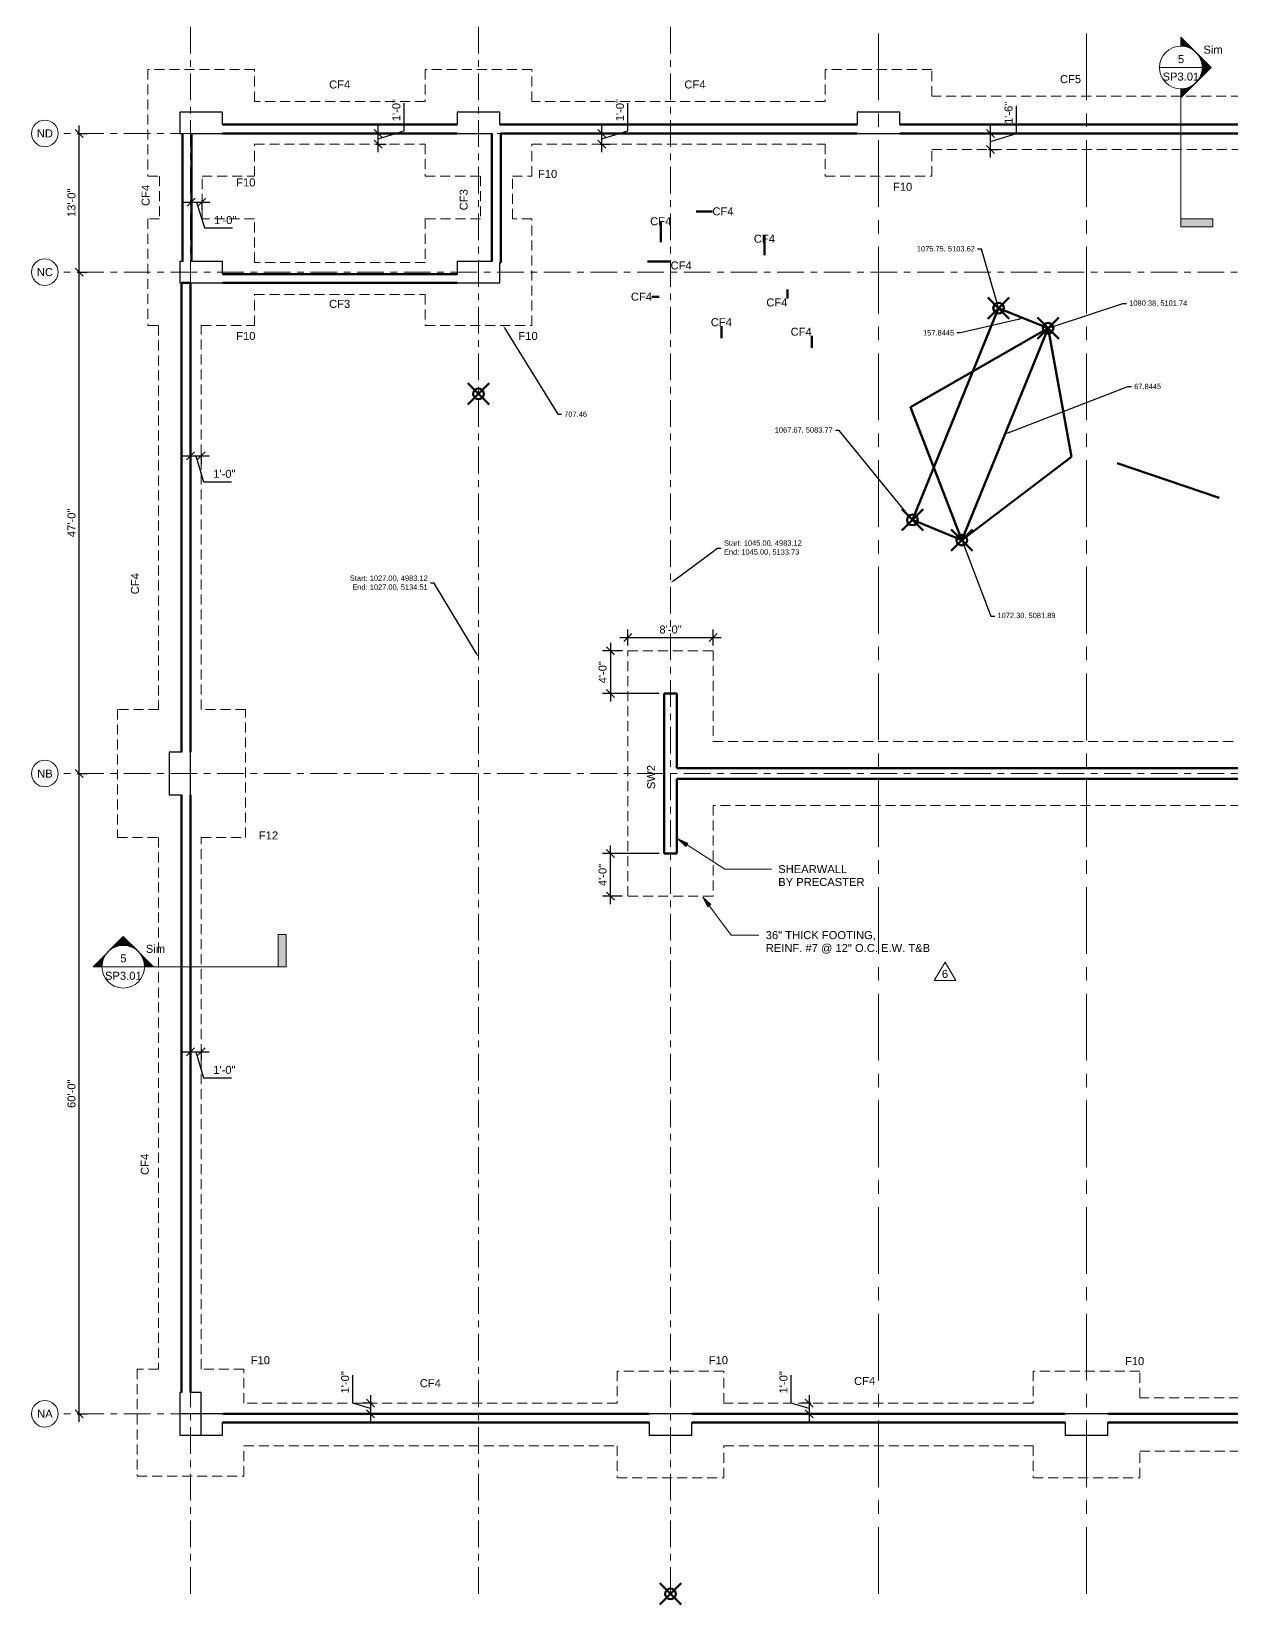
# Model space of a CAD drawing. Header units: feet. Extents: x 983 to 6590, y 136 to 5209.
# Drawn here: x 985.1 to 1097.6, y 4982.1 to 5129.6 of the extents above; entities that cross this region are included whole.
import ezdxf
from ezdxf import colors
from ezdxf.entities.mleader import LeaderData, LeaderLine
from ezdxf.math import Vec2, Vec3

# ---------------------------------------------------------------- set-up
doc = ezdxf.new("R2010")
doc.units = ezdxf.units.FT
doc.header["$LTSCALE"] = 5
doc.header["$MEASUREMENT"] = 0
doc.header["$PDMODE"] = 35
doc.header["$PDSIZE"] = 1
for name, pattern in [('CENTER', [2, 1.25, -0.25, 0.25, -0.25]), ('Grid Line 1_2_', [0.875, 0.5, -0.125, 0.125, -0.125]), ('Hidden', [0.28125, 0.1875, -0.09375])]:
    doc.linetypes.add(name, pattern=pattern)
doc.layers.get('0').update_dxf_attribs({"color": 250})
doc.layers.get('Defpoints').update_dxf_attribs({"color": 250})
for name, color, linetype, lineweight in [('A-ANNO-DIMS', 250, 'Continuous', 9), ('A-DETL-MBND', 5, 'Hidden', 9), ('A-WALL', 250, 'Continuous', 13), ('G-ANNO-REVC-IDEN', 250, 'Continuous', 9), ('G-ANNO-SYMB', 250, 'Continuous', 9), ('G-ANNO-TEXT', 250, 'Continuous', 9), ('G-ANNO-TTLB-WIDE', 250, 'Continuous', 50), ('S-COLS', 250, 'Continuous', 9), ('S-FNDN-IDEN', 250, 'Continuous', 9), ('S-GRID', 1, 'CENTER', 9), ('S-GRID-IDEN', 1, 'Continuous', 9)]:
    doc.layers.add(name, color=color, linetype=linetype, lineweight=lineweight)
doc.styles.add('Arial', font='arial.ttf')
doc.styles.get("Standard").update_dxf_attribs({"font": 'arial.ttf'})
doc.dimstyles.new('Linear_-_3_32__Arial', dxfattribs={"dimtxt": 0.75, "dimasz": 0.75, "dimexe": 0.75, "dimexo": 0.5, "dimgap": 0.35, "dimtad": 1, "dimdec": 4, "dimlfac": 12, "dimrnd": 0.0625, "dimzin": 3, "dimdsep": 46, "dimlunit": 4, "dimtxsty": 'Arial', "dimblk1": 'OBLIQUE', "dimblk2": 'OBLIQUE', "dimsah": 1, "dimcen": 0.09, "dimdle": 0.75, "dimazin": 0, "dimtfac": 1, "dimtdec": 4, "dimtmove": 1, "dimatfit": 2, "dimfxl": 1, "dimtvp": 1, "dimfrac": 2, "dimtolj": 1, "dimtzin": 0, "dimarcsym": 2})

# ---------------------------------------------------------------- blocks, each defined once
blk = doc.blocks.new('Grid - Tag_Column_Grid_Head-327277-NORTH GARAGE FOUNDATION PLAN')
at = {"layer": 'S-GRID-IDEN'}
blk.add_circle((0, 0), 0.156, dxfattribs=at)
blk = doc.blocks.new('_Oblique')
at = {"color": 0, "linetype": 'ByBlock', "lineweight": -2}
blk.add_line((-0.5, -0.5), (0.5, 0.5), dxfattribs=at)
blk = doc.blocks.new('*D214')
at = {"layer": 'A-ANNO-DIMS', "color": 0, "lineweight": -2, "transparency": 16777216}
for p, q in [((989.37, 5060), (990.33, 5060)), ((989.58, 4999.25), (989.58, 5060.75)), ((989.37, 5000), (990.33, 5000))]:
    blk.add_line(p, q, dxfattribs=at)
at = {"layer": 'Defpoints', "color": 0, "transparency": 16777216}
for p in [(988.87, 5060), (989.58, 5060), (988.87, 5000)]:
    blk.add_point(p, dxfattribs=at)
at = {"layer": 'A-ANNO-DIMS', "color": 0, "lineweight": -2, "transparency": 16777216, "xscale": 0.75, "yscale": 0.75, "zscale": 0.75}
for p, rotation in [((989.58, 5060), 90), ((989.58, 5000), 270)]:
    blk.add_blockref('_Oblique', p, dxfattribs=dict(at, rotation=rotation))
at = {"layer": 'A-ANNO-DIMS', "color": 0, "transparency": 16777216, "insert": (988.85, 5030), "char_height": 0.75, "width": 3.899, "attachment_point": 5, "rotation": 90, "style": 'Arial'}
blk.add_mtext('\\A1;60\'-0"', dxfattribs=at)
blk = doc.blocks.new('*D215')
at = {"layer": 'A-ANNO-DIMS', "color": 0, "lineweight": -2, "transparency": 16777216}
for p, q in [((989.58, 5059.25), (989.58, 5107.75)), ((989.37, 5107), (990.33, 5107)), ((989.37, 5060), (990.33, 5060))]:
    blk.add_line(p, q, dxfattribs=at)
at = {"layer": 'Defpoints', "color": 0, "transparency": 16777216}
for p in [(988.87, 5107), (989.58, 5107), (988.87, 5060)]:
    blk.add_point(p, dxfattribs=at)
at = {"layer": 'A-ANNO-DIMS', "color": 0, "lineweight": -2, "transparency": 16777216, "xscale": 0.75, "yscale": 0.75, "zscale": 0.75}
for p, rotation in [((989.58, 5107), 90), ((989.58, 5060), 270)]:
    blk.add_blockref('_Oblique', p, dxfattribs=dict(at, rotation=rotation))
at = {"layer": 'A-ANNO-DIMS', "color": 0, "transparency": 16777216, "insert": (988.85, 5083.5), "char_height": 0.75, "width": 3.899, "attachment_point": 5, "rotation": 90, "style": 'Arial'}
blk.add_mtext('\\A1;47\'-0"', dxfattribs=at)
blk = doc.blocks.new('*D216')
at = {"layer": 'A-ANNO-DIMS', "color": 0, "lineweight": -2, "transparency": 16777216}
for p, q in [((989.58, 5106.25), (989.58, 5120.75)), ((989.37, 5120), (990.33, 5120)), ((989.37, 5107), (990.33, 5107))]:
    blk.add_line(p, q, dxfattribs=at)
at = {"layer": 'Defpoints', "color": 0, "transparency": 16777216}
for p in [(988.87, 5120), (989.58, 5120), (988.87, 5107)]:
    blk.add_point(p, dxfattribs=at)
at = {"layer": 'A-ANNO-DIMS', "color": 0, "lineweight": -2, "transparency": 16777216, "xscale": 0.75, "yscale": 0.75, "zscale": 0.75}
for p, rotation in [((989.58, 5120), 90), ((989.58, 5107), 270)]:
    blk.add_blockref('_Oblique', p, dxfattribs=dict(at, rotation=rotation))
at = {"layer": 'A-ANNO-DIMS', "color": 0, "transparency": 16777216, "insert": (988.85, 5113.5), "char_height": 0.75, "width": 3.899, "attachment_point": 5, "rotation": 90, "style": 'Arial'}
blk.add_mtext('\\A1;13\'-0"', dxfattribs=at)
blk = doc.blocks.new('*D218')
at = {"layer": 'A-ANNO-DIMS', "color": 0, "lineweight": -2, "transparency": 16777216}
for p, q in [((1041, 5072), (1041, 5073.51)), ((1049, 5072), (1049, 5073.51)), ((1040.25, 5072.76), (1049.75, 5072.76))]:
    blk.add_line(p, q, dxfattribs=at)
at = {"layer": 'Defpoints', "color": 0, "transparency": 16777216}
for p in [(1049, 5072.76), (1041, 5071.5), (1049, 5071.5)]:
    blk.add_point(p, dxfattribs=at)
at = {"layer": 'A-ANNO-DIMS', "color": 0, "lineweight": -2, "transparency": 16777216, "xscale": 0.75, "yscale": 0.75, "zscale": 0.75, "rotation": 180}
blk.add_blockref('_Oblique', (1041, 5072.76), dxfattribs=at)
at = {"layer": 'A-ANNO-DIMS', "color": 0, "lineweight": -2, "transparency": 16777216, "xscale": 0.75, "yscale": 0.75, "zscale": 0.75}
blk.add_blockref('_Oblique', (1049, 5072.76), dxfattribs=at)
at = {"layer": 'A-ANNO-DIMS', "color": 0, "transparency": 16777216, "insert": (1045, 5073.5), "char_height": 0.75, "width": 3.2068, "attachment_point": 5, "style": 'Arial'}
blk.add_mtext('\\A1;8\'-0"', dxfattribs=at)
blk = doc.blocks.new('*D225')
at = {"layer": 'A-ANNO-DIMS', "color": 0, "lineweight": -2, "transparency": 16777216}
for p, q in [((1077.43, 5119.98), (1077.43, 5122.6)), ((1075, 5117.75), (1075, 5120.75)), ((1074.8, 5120), (1075.75, 5120)), ((1075, 5119.25), (1077.43, 5119.98)), ((1074.8, 5118.5), (1075.75, 5118.5))]:
    blk.add_line(p, q, dxfattribs=at)
at = {"layer": 'Defpoints', "color": 0, "transparency": 16777216}
for p in [(1074.3, 5120), (1075, 5120), (1074.3, 5118.5)]:
    blk.add_point(p, dxfattribs=at)
at = {"layer": 'A-ANNO-DIMS', "color": 0, "lineweight": -2, "transparency": 16777216, "xscale": 0.75, "yscale": 0.75, "zscale": 0.75}
for p, rotation in [((1075, 5120), 90), ((1075, 5118.5), 270)]:
    blk.add_blockref('_Oblique', p, dxfattribs=dict(at, rotation=rotation))
at = {"layer": 'A-ANNO-DIMS', "color": 0, "transparency": 16777216, "insert": (1076.69, 5121.93), "char_height": 0.75, "width": 3.2068, "attachment_point": 5, "rotation": 90, "style": 'Arial'}
blk.add_mtext('\\A1;1\'-6"', dxfattribs=at)
blk = doc.blocks.new('*D226')
at = {"layer": 'A-ANNO-DIMS', "color": 0, "lineweight": -2, "transparency": 16777216}
for p, q in [((1040.99, 5120.23), (1040.99, 5122.85)), ((1038.57, 5118.25), (1038.57, 5120.75)), ((1038.36, 5120), (1039.32, 5120)), ((1038.36, 5119), (1039.32, 5119)), ((1038.57, 5119.5), (1040.99, 5120.23))]:
    blk.add_line(p, q, dxfattribs=at)
at = {"layer": 'Defpoints', "color": 0, "transparency": 16777216}
for p in [(1037.86, 5120), (1037.86, 5119), (1038.57, 5120)]:
    blk.add_point(p, dxfattribs=at)
at = {"layer": 'A-ANNO-DIMS', "color": 0, "lineweight": -2, "transparency": 16777216, "xscale": 0.75, "yscale": 0.75, "zscale": 0.75}
for p, rotation in [((1038.57, 5120), 90), ((1038.57, 5119), 270)]:
    blk.add_blockref('_Oblique', p, dxfattribs=dict(at, rotation=rotation))
at = {"layer": 'A-ANNO-DIMS', "color": 0, "transparency": 16777216, "insert": (1040.26, 5122.18), "char_height": 0.75, "width": 3.2068, "attachment_point": 5, "rotation": 90, "style": 'Arial'}
blk.add_mtext('\\A1;1\'-0"', dxfattribs=at)
blk = doc.blocks.new('*D227')
at = {"layer": 'A-ANNO-DIMS', "color": 0, "lineweight": -2, "transparency": 16777216}
for p, q in [((1020.03, 5120.23), (1020.03, 5122.85)), ((1017.61, 5118.25), (1017.61, 5120.75)), ((1017.4, 5120), (1018.36, 5120)), ((1017.4, 5119), (1018.36, 5119)), ((1017.61, 5119.5), (1020.03, 5120.23))]:
    blk.add_line(p, q, dxfattribs=at)
at = {"layer": 'Defpoints', "color": 0, "transparency": 16777216}
for p in [(1016.9, 5120), (1016.9, 5119), (1017.61, 5120)]:
    blk.add_point(p, dxfattribs=at)
at = {"layer": 'A-ANNO-DIMS', "color": 0, "lineweight": -2, "transparency": 16777216, "xscale": 0.75, "yscale": 0.75, "zscale": 0.75}
for p, rotation in [((1017.61, 5120), 90), ((1017.61, 5119), 270)]:
    blk.add_blockref('_Oblique', p, dxfattribs=dict(at, rotation=rotation))
at = {"layer": 'A-ANNO-DIMS', "color": 0, "transparency": 16777216, "insert": (1019.3, 5122.18), "char_height": 0.75, "width": 3.2068, "attachment_point": 5, "rotation": 90, "style": 'Arial'}
blk.add_mtext('\\A1;1\'-0"', dxfattribs=at)
blk = doc.blocks.new('*D228')
at = {"layer": 'A-ANNO-DIMS', "color": 0, "lineweight": -2, "transparency": 16777216}
for p, q in [((999.25, 5089.78), (1001.75, 5089.78)), ((1000, 5089.98), (1000, 5089.03)), ((1000.5, 5089.78), (1001.23, 5087.35)), ((1001, 5089.98), (1001, 5089.03)), ((1001.23, 5087.35), (1003.85, 5087.35))]:
    blk.add_line(p, q, dxfattribs=at)
at = {"layer": 'Defpoints', "color": 0, "transparency": 16777216}
for p in [(1000, 5090.48), (1001, 5090.48), (1001, 5089.78)]:
    blk.add_point(p, dxfattribs=at)
at = {"layer": 'A-ANNO-DIMS', "color": 0, "lineweight": -2, "transparency": 16777216, "xscale": 0.75, "yscale": 0.75, "zscale": 0.75, "rotation": 180}
blk.add_blockref('_Oblique', (1000, 5089.78), dxfattribs=at)
at = {"layer": 'A-ANNO-DIMS', "color": 0, "lineweight": -2, "transparency": 16777216, "xscale": 0.75, "yscale": 0.75, "zscale": 0.75}
blk.add_blockref('_Oblique', (1001, 5089.78), dxfattribs=at)
at = {"layer": 'A-ANNO-DIMS', "color": 0, "transparency": 16777216, "insert": (1003.18, 5088.09), "char_height": 0.75, "width": 3.2068, "attachment_point": 5, "style": 'Arial'}
blk.add_mtext('\\A1;1\'-0"', dxfattribs=at)
blk = doc.blocks.new('*D229')
at = {"layer": 'A-ANNO-DIMS', "color": 0, "lineweight": -2, "transparency": 16777216}
for p, q in [((1015.23, 5001), (1015.23, 5003.62)), ((1016.89, 5000.5), (1015.23, 5001)), ((1017.1, 5001), (1016.14, 5001)), ((1016.89, 5001.75), (1016.89, 4999.25)), ((1017.1, 5000), (1016.14, 5000))]:
    blk.add_line(p, q, dxfattribs=at)
at = {"layer": 'Defpoints', "color": 0, "transparency": 16777216}
for p in [(1017.6, 5001), (1016.89, 5000), (1017.6, 5000)]:
    blk.add_point(p, dxfattribs=at)
at = {"layer": 'A-ANNO-DIMS', "color": 0, "lineweight": -2, "transparency": 16777216, "xscale": 0.75, "yscale": 0.75, "zscale": 0.75}
for p, rotation in [((1016.89, 5001), 90), ((1016.89, 5000), 270)]:
    blk.add_blockref('_Oblique', p, dxfattribs=dict(at, rotation=rotation))
at = {"layer": 'A-ANNO-DIMS', "color": 0, "transparency": 16777216, "insert": (1014.5, 5002.95), "char_height": 0.75, "width": 3.2068, "attachment_point": 5, "rotation": 90, "style": 'Arial'}
blk.add_mtext('\\A1;1\'-0"', dxfattribs=at)
blk = doc.blocks.new('*D230')
at = {"layer": 'A-ANNO-DIMS', "color": 0, "lineweight": -2, "transparency": 16777216}
for p, q in [((1056.32, 5001), (1056.32, 5003.62)), ((1057.98, 5000.5), (1056.32, 5001)), ((1058.19, 5001), (1057.23, 5001)), ((1057.98, 5001.75), (1057.98, 4999.25)), ((1058.19, 5000), (1057.23, 5000))]:
    blk.add_line(p, q, dxfattribs=at)
at = {"layer": 'Defpoints', "color": 0, "transparency": 16777216}
for p in [(1058.69, 5001), (1057.98, 5000), (1058.69, 5000)]:
    blk.add_point(p, dxfattribs=at)
at = {"layer": 'A-ANNO-DIMS', "color": 0, "lineweight": -2, "transparency": 16777216, "xscale": 0.75, "yscale": 0.75, "zscale": 0.75}
for p, rotation in [((1057.98, 5001), 90), ((1057.98, 5000), 270)]:
    blk.add_blockref('_Oblique', p, dxfattribs=dict(at, rotation=rotation))
at = {"layer": 'A-ANNO-DIMS', "color": 0, "transparency": 16777216, "insert": (1055.59, 5002.95), "char_height": 0.75, "width": 3.2068, "attachment_point": 5, "rotation": 90, "style": 'Arial'}
blk.add_mtext('\\A1;1\'-0"', dxfattribs=at)
blk = doc.blocks.new('Section - 3_32_ x 3_8_-18514-NORTH GARAGE FOUNDATION PLAN')
at = {"layer": 'G-ANNO-SYMB'}
blk.add_hatch(color=256, dxfattribs=at).paths.add_polyline_path([(0, 0.375), (0, 0), (-0.09375, 0), (-0.09375, 0.375)], flags=0)
for p, q in [((0, 0.375), (-0.09375, 0.375)), ((-0.09375, 0.375), (-0.09375, 0)), ((0, 0), (0, 0.375)), ((-0.09375, 0), (0, 0))]:
    blk.add_line(p, q, dxfattribs=at)
blk = doc.blocks.new('Section - Section Head - Filled-1526-NORTH GARAGE FOUNDATION PLAN')
at = {"layer": 'G-ANNO-SYMB'}
h = blk.add_hatch(color=256, dxfattribs=at)
edge = h.paths.add_edge_path(flags=0)
edge.add_line((-0.427, 0.177), (-0.25, 0.354))
edge.add_line((-0.25, 0.354), (-0.25, 0.25))
edge.add_arc((-0.25, 0), 0.25, 90, 135)
h = blk.add_hatch(color=256, dxfattribs=at)
edge = h.paths.add_edge_path(flags=0)
edge.add_arc((-0.25, 0), 0.25, 45, 90)
edge.add_line((-0.25, 0.25), (-0.25, 0.354))
edge.add_line((-0.25, 0.354), (-0.073, 0.177))
h = blk.add_hatch(color=256, dxfattribs=at)
edge = h.paths.add_edge_path(flags=0)
edge.add_arc((-0.25, 0), 0.25, 137.9216, 180)
edge.add_line((-0.5, 0), (-0.604, 0))
edge.add_line((-0.604, 0), (-0.436, 0.168))
h = blk.add_hatch(color=256, dxfattribs=at)
edge = h.paths.add_edge_path(flags=0)
edge.add_line((-0.064, 0.168), (0.104, 0))
edge.add_line((0.104, 0), (0, 0))
edge.add_arc((-0.25, 0), 0.25, 0, 42.0784)
for p, q in [((-0.25, 0.354), (-0.604, 0)), ((-0.25, 0.354), (-0.427, 0.177)), ((-0.25, 0.354), (0.104, 0)), ((-0.25, 0.25), (-0.25, 0.354)), ((-0.073, 0.177), (-0.25, 0.354)), ((-0.25, 0.354), (-0.25, 0.25)), ((-0.436, 0.168), (-0.604, 0)), ((-0.5, 0), (-0.604, 0)), ((-0.604, 0), (-0.5, 0)), ((0.104, 0), (-0.064, 0.168)), ((0, 0), (0.104, 0)), ((0, 0), (0.104, 0))]:
    blk.add_line(p, q, dxfattribs=at)
for start, end in [(360, 180), (180, 360)]:
    blk.add_arc((-0.25, 0), 0.25, start, end, dxfattribs=at)
blk = doc.blocks.new('*D235')
at = {"layer": 'A-ANNO-DIMS', "color": 0, "lineweight": -2, "transparency": 16777216}
for p, q in [((999.25, 5033.92), (1001.75, 5033.92)), ((1000, 5034.13), (1000, 5033.17)), ((1000.5, 5033.92), (1001.23, 5031.5)), ((1001, 5034.13), (1001, 5033.17)), ((1001.23, 5031.5), (1003.85, 5031.5))]:
    blk.add_line(p, q, dxfattribs=at)
at = {"layer": 'Defpoints', "color": 0, "transparency": 16777216}
for p in [(1000, 5034.63), (1001, 5034.63), (1001, 5033.92)]:
    blk.add_point(p, dxfattribs=at)
at = {"layer": 'A-ANNO-DIMS', "color": 0, "lineweight": -2, "transparency": 16777216, "xscale": 0.75, "yscale": 0.75, "zscale": 0.75, "rotation": 180}
blk.add_blockref('_Oblique', (1000, 5033.92), dxfattribs=at)
at = {"layer": 'A-ANNO-DIMS', "color": 0, "lineweight": -2, "transparency": 16777216, "xscale": 0.75, "yscale": 0.75, "zscale": 0.75}
blk.add_blockref('_Oblique', (1001, 5033.92), dxfattribs=at)
at = {"layer": 'A-ANNO-DIMS', "color": 0, "transparency": 16777216, "insert": (1003.18, 5032.23), "char_height": 0.75, "width": 3.2068, "attachment_point": 5, "style": 'Arial'}
blk.add_mtext('\\A1;1\'-0"', dxfattribs=at)
blk = doc.blocks.new('*D236')
at = {"layer": 'A-ANNO-DIMS', "color": 0, "lineweight": -2, "transparency": 16777216}
for p, q in [((999.33, 5113.56), (1001.83, 5113.56)), ((1000.08, 5113.77), (1000.08, 5112.81)), ((1000.58, 5113.56), (1001.31, 5111.14)), ((1001.08, 5113.77), (1001.08, 5112.81)), ((1001.31, 5111.14), (1003.93, 5111.14))]:
    blk.add_line(p, q, dxfattribs=at)
at = {"layer": 'Defpoints', "color": 0, "transparency": 16777216}
for p in [(1000.08, 5114.27), (1001.08, 5114.27), (1001.08, 5113.56)]:
    blk.add_point(p, dxfattribs=at)
at = {"layer": 'A-ANNO-DIMS', "color": 0, "lineweight": -2, "transparency": 16777216, "xscale": 0.75, "yscale": 0.75, "zscale": 0.75, "rotation": 180}
blk.add_blockref('_Oblique', (1000.08, 5113.56), dxfattribs=at)
at = {"layer": 'A-ANNO-DIMS', "color": 0, "lineweight": -2, "transparency": 16777216, "xscale": 0.75, "yscale": 0.75, "zscale": 0.75}
blk.add_blockref('_Oblique', (1001.08, 5113.56), dxfattribs=at)
at = {"layer": 'A-ANNO-DIMS', "color": 0, "transparency": 16777216, "insert": (1003.26, 5111.87), "char_height": 0.75, "width": 3.2068, "attachment_point": 5, "style": 'Arial'}
blk.add_mtext('\\A1;1\'-0"', dxfattribs=at)
blk = doc.blocks.new('*D238')
at = {"layer": 'A-ANNO-DIMS', "color": 0, "lineweight": -2, "transparency": 16777216}
for p, q in [((1039.37, 5072.25), (1039.37, 5066.75)), ((1040.5, 5071.5), (1038.62, 5071.5)), ((1043.92, 5067.5), (1038.62, 5067.5))]:
    blk.add_line(p, q, dxfattribs=at)
at = {"layer": 'Defpoints', "color": 0, "transparency": 16777216}
for p in [(1041, 5071.5), (1039.37, 5067.5), (1044.42, 5067.5)]:
    blk.add_point(p, dxfattribs=at)
at = {"layer": 'A-ANNO-DIMS', "color": 0, "lineweight": -2, "transparency": 16777216, "xscale": 0.75, "yscale": 0.75, "zscale": 0.75}
for p, rotation in [((1039.37, 5071.5), 90), ((1039.37, 5067.5), 270)]:
    blk.add_blockref('_Oblique', p, dxfattribs=dict(at, rotation=rotation))
at = {"layer": 'A-ANNO-DIMS', "color": 0, "transparency": 16777216, "insert": (1038.63, 5069.5), "char_height": 0.75, "width": 3.2068, "attachment_point": 5, "rotation": 90, "style": 'Arial'}
blk.add_mtext('\\A1;4\'-0"', dxfattribs=at)
blk = doc.blocks.new('*D241')
at = {"layer": 'A-ANNO-DIMS', "color": 0, "lineweight": -2, "transparency": 16777216}
for p, q in [((1039.37, 5047.75), (1039.37, 5053.25)), ((1043.92, 5052.5), (1038.62, 5052.5)), ((1040.5, 5048.5), (1038.62, 5048.5))]:
    blk.add_line(p, q, dxfattribs=at)
at = {"layer": 'Defpoints', "color": 0, "transparency": 16777216}
for p in [(1039.37, 5052.5), (1044.42, 5052.5), (1041, 5048.5)]:
    blk.add_point(p, dxfattribs=at)
at = {"layer": 'A-ANNO-DIMS', "color": 0, "lineweight": -2, "transparency": 16777216, "xscale": 0.75, "yscale": 0.75, "zscale": 0.75}
for p, rotation in [((1039.37, 5052.5), 90), ((1039.37, 5048.5), 270)]:
    blk.add_blockref('_Oblique', p, dxfattribs=dict(at, rotation=rotation))
at = {"layer": 'A-ANNO-DIMS', "color": 0, "transparency": 16777216, "insert": (1038.63, 5050.5), "char_height": 0.75, "width": 3.2068, "attachment_point": 5, "rotation": 90, "style": 'Arial'}
blk.add_mtext('\\A1;4\'-0"', dxfattribs=at)
blk = doc.blocks.new('Revision Tag - Revision Tag-1868994-NORTH GARAGE FOUNDATION PLAN')
at = {"layer": 'G-ANNO-REVC-IDEN'}
for p, q in [((0, 0.138), (-0.126, -0.08)), ((0, 0.138), (0.126, -0.08)), ((-0.126, -0.08), (0.126, -0.08))]:
    blk.add_line(p, q, dxfattribs=at)

msp = doc.modelspace()

# ---------------------------------------------------------------- hatches: boundary and pattern name
at = {"layer": 'G-ANNO-TEXT'}
for points in [[(1045.6985348, 5053.8703133), (1046.4434787, 5053.1802772), (1046.6345593, 5053.4766773)], [(1048.0332982, 5048.4231276), (1048.4889192, 5047.5156582), (1048.7718147, 5047.7262168)]]:
    msp.add_hatch(color=7, dxfattribs=at).paths.add_polyline_path(points, flags=0)

# ---------------------------------------------------------------- linework, layer by layer
at = {"layer": 'A-DETL-MBND'}
for p, q in [((1041, 5071.5), (1049, 5071.5)), ((1041, 5048.5), (1041, 5071.5)), ((1049, 5071.5), (1049, 5063)), ((1049, 5063), (1157.5, 5063)), ((1157.5, 5057), (1049, 5057)), ((1049, 5057), (1049, 5048.5)), ((1049, 5048.5), (1041, 5048.5))]:
    msp.add_line(p, q, dxfattribs=at)
for points in [[(1098.5, 5123.5), (1069.5, 5123.5), (1069.5, 5126), (1059.5, 5126), (1059.5, 5123), (1032, 5123), (1032, 5126), (1022, 5126), (1022, 5123), (1006, 5123), (1006, 5126), (996, 5126), (996, 5116), (997.0833333, 5116), (997.0833333, 5112), (996, 5112), (996, 5102), (997, 5102), (997, 5066), (993.1666667, 5066), (993.1666667, 5054), (997, 5054), (997, 5004.1666667), (995, 5004.1666667), (995, 4994.1666667), (1005, 4994.1666667), (1005, 4997), (1040, 4997), (1040, 4994), (1050, 4994), (1050, 4997), (1079, 4997), (1079, 4994), (1089, 4994), (1089, 4996.5), (1118, 4996.5)], [(1118, 5001.5), (1089, 5001.5), (1089, 5004), (1079, 5004), (1079, 5001), (1050, 5001), (1050, 5004), (1040, 5004), (1040, 5001), (1005, 5001), (1005, 5004.1666667), (1001, 5004.1666667), (1001, 5054), (1005.1666667, 5054), (1005.1666667, 5066), (1001, 5066), (1001, 5102), (1006, 5102), (1006, 5104.90625), (1022, 5104.90625), (1022, 5102), (1032, 5102), (1032, 5112), (1030.1770833, 5112), (1030.1770833, 5116), (1032, 5116), (1032, 5119), (1059.5, 5119), (1059.5, 5116), (1069.5, 5116), (1069.5, 5118.5), (1098.5, 5118.5)]]:
    msp.add_lwpolyline(points, dxfattribs=at)
msp.add_lwpolyline([(1001.0833333, 5116), (1006, 5116), (1006, 5119), (1022, 5119), (1022, 5116), (1027.1770833, 5116), (1027.1770833, 5112), (1022, 5112), (1022, 5107.90625), (1006, 5107.90625), (1006, 5112), (1001.0833333, 5112)], close=True, dxfattribs=at)
at = {"layer": 'A-WALL', "lineweight": 50}
for p, q in [((1025, 5120.8333333), (1003, 5120.8333333)), ((1062.5, 5120.8333333), (1029, 5120.8333333)), ((1101.5, 5120.8333333), (1066.5, 5120.8333333)), ((999.25, 5120), (999.25, 5108)), ((1000.0833333, 5108), (1000.0833333, 5120)), ((1003, 5120), (1025, 5120)), ((1028.2604167, 5120), (1028.2604167, 5108)), ((1029.09375, 5120), (1062.5, 5120)), ((1029.09375, 5107.9166667), (1029.09375, 5120)), ((1066.5, 5120), (1101.5, 5120)), ((1029, 5107.9166667), (1029.09375, 5107.9166667)), ((999.1666667, 5105.9895833), (999.1666667, 5062)), ((1000, 5105.9895833), (999.1666667, 5105.9895833)), ((1000, 5062), (1000, 5105.9895833)), ((1025, 5106.8229167), (1003, 5106.8229167)), ((1003, 5106), (1003, 5105.9895833)), ((1003, 5105.9895833), (1025, 5105.9895833)), ((1025, 5105.9895833), (1025, 5106)), ((1045.5833333, 5067.5), (1044.4166667, 5067.5)), ((1044.4166667, 5067.5), (1044.4166667, 5052.5)), ((1045.5833333, 5060.5), (1045.5833333, 5067.5)), ((1161.4166667, 5060.5), (1045.5833333, 5060.5)), ((1045.5833333, 5059.5), (1161.4166667, 5059.5)), ((1045.5833333, 5052.5), (1045.5833333, 5059.5)), ((999.1666667, 5058), (999.1666667, 5002)), ((1000, 5002), (1000, 5058)), ((1044.4166667, 5052.5), (1045.5833333, 5052.5)), ((1043, 5000), (1003, 5000)), ((1082, 5000), (1047, 5000)), ((1121, 5000), (1086, 5000)), ((1003, 4999.1666667), (1043, 4999.1666667)), ((1047, 4999.1666667), (1082, 4999.1666667)), ((1086, 4999.1666667), (1121, 4999.1666667))]:
    msp.add_line(p, q, dxfattribs=at)
at = {"layer": 'G-ANNO-SYMB'}
for p, q in [((1090.8348198, 5126.179811), (1094.8348198, 5126.179811)), ((1092.8348198, 5124.179811), (1092.8348198, 5112.0023608)), ((991.7044616, 5041.90388), (995.7044616, 5041.90388)), ((995.7044616, 5041.90388), (1008.2146909, 5041.90388))]:
    msp.add_line(p, q, dxfattribs=at)
at = {"layer": 'G-ANNO-TEXT', "color": 7}
for p, q in [((1045.6985348, 5053.8703133), (1046.4434787, 5053.1802772)), ((1046.6345593, 5053.4766773), (1045.6985348, 5053.8703133)), ((1045.6985348, 5053.8703133), (1050.0761422, 5051.0481953)), ((1046.4434787, 5053.1802772), (1046.6345593, 5053.4766773)), ((1050.0761422, 5051.0481953), (1054.4537495, 5051.0481953)), ((1048.0332982, 5048.4231276), (1048.4889192, 5047.5156582)), ((1048.7718147, 5047.7262168), (1048.0332982, 5048.4231276)), ((1048.0332982, 5048.4231276), (1050.6838474, 5044.8619892)), ((1048.4889192, 5047.5156582), (1048.7718147, 5047.7262168)), ((1050.6838474, 5044.8619892), (1053.2832814, 5044.8619892))]:
    msp.add_line(p, q, dxfattribs=at)
at = {"layer": 'G-ANNO-TTLB-WIDE'}
for p, q in [((1044.0767823, 5111.7604744), (1044.0767823, 5109.7936398)), ((1048.9236436, 5112.6901981), (1047.3916884, 5112.6901981)), ((1053.7957751, 5110.5043294), (1053.7957751, 5108.5952659)), ((1045, 5108), (1042.8423721, 5108)), ((1043.2622677, 5104.6945735), (1043.9383437, 5104.6945735)), ((1055.9589964, 5104.5334364), (1055.9589964, 5105.3722236)), ((1067.6667264, 5083.77129), (1075.7507848, 5103.6247191)), ((1080.3816032, 5101.73911), (1075.7507848, 5103.6247191)), ((1049.763427, 5101.9219155), (1049.763427, 5100.8220737)), ((1072.2975447, 5081.885681), (1080.3816032, 5101.73911)), ((1058.2362276, 5101.0286793), (1058.2362276, 5099.9130107)), ((1082.5738898, 5089.6901325), (1072.2975447, 5081.885681)), ((1096.4235219, 5085.8310554), (1086.8796039, 5089.0856968)), ((1072.2975447, 5081.885681), (1067.6667264, 5083.77129))]:
    msp.add_line(p, q, dxfattribs=at)
msp.add_lwpolyline([(1072.2975447, 5081.885681), (1067.5019168, 5094.3454192), (1080.3816032, 5101.73911), (1082.5738898, 5089.6901325)], dxfattribs=at)
for p in [(1075.7507848, 5103.6247191), (1080.3816032, 5101.73911), (1027, 5095.596), (1067.6667264, 5083.77129), (1072.2975447, 5081.885681), (1045, 4983.121)]:
    msp.add_point(p, dxfattribs=at)
at = {"layer": 'S-COLS', "lineweight": 30}
for p, q in [((1003, 5122), (999, 5122)), ((999, 5122), (999, 5120)), ((1003, 5120.8333333), (1003, 5122)), ((1029, 5122), (1025, 5122)), ((1025, 5122), (1025, 5120.8333333)), ((1029, 5120.8333333), (1029, 5122)), ((1066.5, 5122), (1062.5, 5122)), ((1062.5, 5122), (1062.5, 5120.8333333)), ((1066.5, 5120.8333333), (1066.5, 5122)), ((999, 5120), (999.25, 5120)), ((1000.0833333, 5120), (1003, 5120)), ((1025, 5120), (1028.2604167, 5120)), ((1062.5, 5120), (1066.5, 5120)), ((999.25, 5108), (999, 5108)), ((999, 5108), (999, 5106)), ((1003, 5108), (1000.0833333, 5108)), ((1003, 5106.8229167), (1003, 5108)), ((1028.2604167, 5108), (1025, 5108)), ((1025, 5108), (1025, 5106.8229167)), ((1029, 5106), (1029, 5107.9166667)), ((999, 5106), (1003, 5106)), ((1025, 5106), (1029, 5106)), ((999.1666667, 5062), (998, 5062)), ((998, 5062), (998, 5058)), ((1000, 5058), (1000, 5062)), ((998, 5058), (999.1666667, 5058)), ((999.1666667, 5002), (999, 5002)), ((999, 5002), (999, 4998)), ((1001, 5002), (1000, 5002)), ((1001, 4998), (1001, 5002)), ((1003, 5000), (999, 5000)), ((999, 5000), (999, 4998)), ((1047, 5000), (1043, 5000)), ((1086, 5000), (1082, 5000)), ((1003, 4998), (1003, 4999.1666667)), ((1043, 4999.1666667), (1043, 4998)), ((1047, 4998), (1047, 4999.1666667)), ((1082, 4999.1666667), (1082, 4998)), ((1086, 4998), (1086, 4999.1666667)), ((999, 4998), (1003, 4998)), ((999, 4998), (1001, 4998)), ((1043, 4998), (1047, 4998)), ((1082, 4998), (1086, 4998))]:
    msp.add_line(p, q, dxfattribs=at)
at = {"layer": 'S-GRID', "linetype": 'Grid Line 1_2_'}
for p, q in [((1000, 4983.1206391), (1000, 5133.7266495)), ((1027, 4983.1206391), (1027, 5134.5063005)), ((1045, 4983.1206391), (1045, 5133.7266495)), ((1223.7579736, 5120), (987.5957821, 5120)), ((1223.7579736, 5107), (987.5957821, 5107)), ((1223.7579736, 5060), (987.5957821, 5060)), ((1223.7579736, 5000), (987.5957821, 5000))]:
    msp.add_line(p, q, dxfattribs=at)
at = {"layer": 'S-GRID'}
for p, q in [((1064.5, 4983.1206391), (1064.5, 5133.7266495)), ((1084, 4983.1206391), (1084, 5133.7266495))]:
    msp.add_line(p, q, dxfattribs=at)

# ---------------------------------------------------------------- block references
at = {"layer": 'G-ANNO-REVC-IDEN', "xscale": 7.999999999999992, "yscale": 7.999999999999992, "zscale": 7.999999999999992}
msp.add_blockref('Revision Tag - Revision Tag-1868994-NORTH GARAGE FOUNDATION PLAN', (1070.7281813, 5041.2378911), dxfattribs=at)
at = {"layer": 'G-ANNO-SYMB', "xscale": 7.999999999999992, "yscale": 7.999999999999992, "zscale": 7.999999999999992, "rotation": 269.9999999999997}
msp.add_blockref('Section - Section Head - Filled-1526-NORTH GARAGE FOUNDATION PLAN', (1092.8348198, 5124.179811), dxfattribs=at)
at = {"layer": 'G-ANNO-SYMB', "extrusion": (0, 0, -1), "xscale": 7.999999999999992, "yscale": 7.999999999999992, "zscale": 7.999999999999992, "rotation": 90.00000000000055}
msp.add_blockref('Section - 3_32_ x 3_8_-18514-NORTH GARAGE FOUNDATION PLAN', (-1092.8348198, 5112.0023608), dxfattribs=at)
at = {"layer": 'G-ANNO-SYMB', "xscale": 7.999999999999992, "yscale": 7.999999999999992, "zscale": 7.999999999999992}
msp.add_blockref('Section - Section Head - Filled-1526-NORTH GARAGE FOUNDATION PLAN', (995.7044616, 5041.90388), dxfattribs=at)
at = {"layer": 'G-ANNO-SYMB', "extrusion": (0, 0, -1), "xscale": 7.999999999999992, "yscale": 7.999999999999992, "zscale": 7.999999999999992}
msp.add_blockref('Section - 3_32_ x 3_8_-18514-NORTH GARAGE FOUNDATION PLAN', (-1008.2146909, 5041.90388), dxfattribs=at)
at = {"layer": 'S-GRID-IDEN', "xscale": 7.999999999999992, "yscale": 7.999999999999992, "zscale": 7.999999999999992, "rotation": 89.99999999999982}
for p in [(986.3457821, 5120), (986.3457821, 5107), (986.3457821, 5060), (986.3457821, 5000)]:
    msp.add_blockref('Grid - Tag_Column_Grid_Head-327277-NORTH GARAGE FOUNDATION PLAN', p, dxfattribs=at)

# ---------------------------------------------------------------- texts
at = {"layer": 'G-ANNO-REVC-IDEN', "insert": (1070.4329078, 5041.604399), "char_height": 0.75, "width": 0.707, "attachment_point": 1, "style": 'Arial'}
msp.add_mtext('6', dxfattribs=at)
at = {"layer": 'G-ANNO-SYMB', "char_height": 0.75, "attachment_point": 1, "style": 'Arial'}
for s, insert, width in [('Sim', (1094.949902, 5128.22484), 2.222), ('5', (1092.5580718, 5127.338864), 0.707), ('SP3.01', (1091.1202765, 5125.7025104), 4.1915), ('Sim', (995.8195438, 5043.9489091), 2.222), ('5', (993.4277136, 5043.0629331), 0.707), ('SP3.01', (991.9899183, 5041.4265794), 4.1915)]:
    msp.add_mtext(s, dxfattribs=dict(at, insert=insert, width=width))
at = {"layer": 'G-ANNO-TEXT', "color": 7, "insert": (1042.8086422, 5058.5410663), "char_height": 0.75, "width": 2.828, "attachment_point": 1, "rotation": 90, "style": 'Arial'}
msp.add_mtext('SW2', dxfattribs=at)
at = {"layer": 'G-ANNO-TEXT', "color": 7, "char_height": 0.75, "attachment_point": 1, "style": 'Arial'}
for s, insert, width in [('SHEARWALL', (1055.0937495, 5051.4231953), 7.979), ('BY PRECASTER', (1055.0937495, 5050.214862), 9.92325), ('36" THICK FOOTING,', (1053.9232814, 5045.2369892), 12.625), ('REINF. #7 @ 12" O.C. E.W. T&B', (1053.9232814, 5044.0286558), 18.887)]:
    msp.add_mtext(s, dxfattribs=dict(at, insert=insert, width=width))
at = {"layer": 'S-FNDN-IDEN', "char_height": 0.75, "style": 'Arial'}
for s, insert, width, attachment_point in [('CF4', (1012.9952845, 5124.9621824), 2.424, 1), ('CF4', (1046.2994368, 5124.9621824), 2.424, 1), ('CF5', (1081.4994528, 5125.4621824), 2.424, 1), ('F10', (1032.5733062, 5116.5795027), 2.19675, 1), ('F10', (1004.2875176, 5115.7814472), 2.19675, 1), ('F10', (1065.8481904, 5115.3700539), 2.19675, 1), ('CF4', (1048.9236436, 5112.6901981), 2.424, 4), ('CF4', (1044.0767823, 5111.7604744), 2.424, 5), ('CF4', (1053.7957751, 5110.5043294), 2.424, 2), ('CF4', (1045, 5108), 2.424, 1), ('CF3', (1012.9952845, 5104.3990741), 2.424, 1), ('CF4', (1043.2622677, 5104.6945735), 2.424, 6), ('CF4', (1055.9589964, 5104.5334364), 2.424, 3), ('F10', (1004.2875176, 5101.3910333), 2.19675, 1), ('F10', (1030.7402353, 5101.3910333), 2.19675, 1), ('CF4', (1049.763427, 5101.9219155), 2.424, 8), ('CF4', (1058.2362276, 5101.0286793), 2.424, 9), ('F12', (1006.4114653, 5054.5795027), 2.19675, 1), ('F10', (1005.6449644, 5005.3981944), 2.19675, 1), ('F10', (1048.5803827, 5005.3981944), 2.19675, 1), ('F10', (1087.5966097, 5005.3125205), 2.19675, 1), ('CF4', (1021.4952845, 5003.2417714), 2.424, 1), ('CF4', (1062.203095, 5003.4512202), 2.424, 1)]:
    msp.add_mtext(s, dxfattribs=dict(at, insert=insert, width=width, attachment_point=attachment_point))
at = {"layer": 'S-FNDN-IDEN', "char_height": 0.75, "width": 2.424, "attachment_point": 1, "rotation": 90, "style": 'Arial'}
for s, insert in [('CF4', (995.4185902, 5113.2027474)), ('CF3', (1025.2345823, 5112.7913541)), ('CF4', (994.4261541, 5076.8061161)), ('CF4', (995.3431623, 5022.3858152))]:
    msp.add_mtext(s, dxfattribs=dict(at, insert=insert))
at = {"layer": 'S-GRID-IDEN', "char_height": 0.75, "attachment_point": 1, "style": 'Arial'}
for s, insert, width in [('ND', (985.6001479, 5120.3751733), 1.8685), ('NC', (985.6001479, 5107.3751733), 1.8685), ('NB', (985.631644, 5060.3751733), 1.79275), ('NA', (985.631644, 5000.3751733), 1.79275)]:
    msp.add_mtext(s, dxfattribs=dict(at, insert=insert, width=width))

# ---------------------------------------------------------------- dimensions: what is measured, and where the dimension line sits
at = {"layer": 'A-ANNO-DIMS'}
for base, p1, p2, override, picture, middle in [((1017.6107145, 5120), (1016.9036077, 5119), (1016.9036077, 5120), {"dimscale": 1, "dimpost": '<>', "dimfxl": 12}, '*D227', (1019.3015739, 5120.5771368)), ((1038.569331, 5120), (1037.8622243, 5119), (1037.8622243, 5120), {"dimscale": 1, "dimpost": '<>', "dimfxl": 12}, '*D226', (1040.2601905, 5120.5771368)), ((1075.0032268, 5120), (1074.29612, 5118.5), (1074.29612, 5120), {"dimscale": 1, "dimpost": '<>', "dimfxl": 18}, '*D225', (1076.6940863, 5120.3271368)), ((989.5819923, 5120), (988.8748855, 5107), (988.8748855, 5120), {"dimscale": 1, "dimpost": '<>', "dimfxl": 156}, '*D216', (988.8488068, 5113.5)), ((989.5819923, 5107), (988.8748855, 5060), (988.8748855, 5107), {"dimscale": 1, "dimpost": '<>', "dimfxl": 564}, '*D215', (988.8490626, 5083.5)), ((1039.3677228, 5067.5), (1041, 5071.5), (1044.4166667, 5067.5), {"dimscale": 1, "dimpost": '<>', "dimfxl": 63.126856}, '*D238', (1038.634793, 5069.5)), ((989.5819923, 5060), (988.8748855, 5000), (988.8748855, 5060), {"dimscale": 1, "dimpost": '<>', "dimfxl": 720}, '*D214', (988.8490626, 5030)), ((1039.3677228, 5052.5), (1041, 5048.5), (1044.4166667, 5052.5), {"dimscale": 1, "dimpost": '<>', "dimfxl": 63.126856}, '*D241', (1038.634793, 5050.5)), ((1016.8885636, 5000), (1017.5956704, 5001), (1017.5956704, 5000), {"dimscale": 1, "dimpost": '<>', "dimfxl": 12}, '*D229', (1014.4977041, 5001.3473789)), ((1057.9798428, 5000), (1058.6869496, 5001), (1058.6869496, 5000), {"dimscale": 1, "dimpost": '<>', "dimfxl": 12}, '*D230', (1055.5889833, 5001.3473789))]:
    dim = msp.add_linear_dim(base=base, p1=p1, p2=p2, angle=90, dimstyle='Linear_-_3_32__Arial', override=override, dxfattribs=at)
    dim.commit()
    dim.dimension.update_dxf_attribs({"geometry": picture, "text_midpoint": middle})
for base, p1, p2, override, picture, middle in [((1001.0833333, 5113.5592314), (1000.0833333, 5114.2663382), (1001.0833333, 5114.2663382), {"dimscale": 1, "dimpost": '<>', "dimfxl": 12}, '*D236', (1001.6604701, 5111.8683719)), ((1001, 5089.7778108), (1000, 5090.4849175), (1001, 5090.4849175), {"dimscale": 1, "dimpost": '<>', "dimfxl": 12}, '*D228', (1001.5771368, 5088.0869513)), ((1049, 5072.7649094), (1041, 5071.5), (1049, 5071.5), {"dimscale": 1, "dimpost": '<>', "dimfxl": 96}, '*D218', (1045, 5073.4978391)), ((1001, 5033.9219177), (1000, 5034.6290244), (1001, 5034.6290244), {"dimscale": 1, "dimpost": '<>', "dimfxl": 12}, '*D235', (1001.5771368, 5032.2310582))]:
    dim = msp.add_linear_dim(base=base, p1=p1, p2=p2, dimstyle='Linear_-_3_32__Arial', override=override, dxfattribs=at)
    dim.commit()
    dim.dimension.update_dxf_attribs({"geometry": picture, "text_midpoint": middle})

# ---------------------------------------------------------------- leaders
at = {"layer": 'G-ANNO-TTLB-WIDE'}
ml = msp.add_multileader_mtext('Standard', dxfattribs=at)
ml.set_content('1075.75, 5103.62', color=256)
ml.set_leader_properties()
ml.build(insert=Vec2(0, 0))
ml.multileader.update_dxf_attribs({"text_left_attachment_type": 2, "text_right_attachment_type": 2, "dogleg_length": 0.36, "arrow_head_size": 0.5})
ctx = ml.context
ctx.base_point, ctx.char_height, ctx.arrow_head_size, ctx.landing_gap_size, ctx.plane_origin = Vec3(1067.9495172, 5109.1390462), 0.5, 0.5, 0.25, Vec3(1075.7507848, 5103.6247191)
ctx.left_attachment, ctx.right_attachment, ctx.text_align_type = 2, 2, 2
notes = []
notes.append((ctx, [(0, (1, 1, 0), (1074.1345514, 5109.1390462), (-1, 0), 0.36, [(0, [(1075.7507848, 5103.6247191)], 0, [])])]))
ctx.mtext.insert, ctx.mtext.alignment, ctx.mtext.flow_direction = Vec3(1073.5245514, 5109.4395236), 3, 5
ml = msp.add_multileader_mtext('Standard', dxfattribs=at)
ml.set_content('1080.38, 5101.74', color=256)
ml.set_leader_properties()
ml.build(insert=Vec2(0, 0))
ml.multileader.update_dxf_attribs({"text_left_attachment_type": 2, "text_right_attachment_type": 2, "dogleg_length": 0.36, "arrow_head_size": 0.5})
ctx = ml.context
ctx.base_point, ctx.char_height, ctx.arrow_head_size, ctx.landing_gap_size, ctx.plane_origin = Vec3(1087.748879, 5104.0505071), 0.5, 0.5, 0.25, Vec3(1080.3816032, 5101.73911)
ctx.left_attachment, ctx.right_attachment = 2, 2
notes.append((ctx, [(0, (1, 1, 0), (1087.388879, 5104.0505071), (1, 0), 0.36, [(0, [(1080.3816032, 5101.73911)], 0, [])])]))
ctx.mtext.insert, ctx.mtext.flow_direction = Vec3(1087.998879, 5104.3509846), 5
at = {"layer": 'G-ANNO-TTLB-WIDE', "ltscale": 10}
ml = msp.add_multileader_mtext('Standard', dxfattribs=at)
ml.set_content('707.46', color=256)
ml.set_leader_properties()
ml.build(insert=Vec2(0, 0))
ml.multileader.update_dxf_attribs({"text_left_attachment_type": 2, "text_right_attachment_type": 2, "dogleg_length": 0.36, "arrow_head_size": 0.5})
ctx = ml.context
ctx.base_point, ctx.char_height, ctx.arrow_head_size, ctx.landing_gap_size, ctx.plane_origin = Vec3(1034.7800896, 5093.6790334), 0.5, 0.5, 0.25, Vec3(1029.3009631, 5102)
ctx.left_attachment, ctx.right_attachment = 2, 2
notes.append((ctx, [(0, (1, 1, 0), (1034.4200896, 5093.6790334), (1, 0), 0.36, [(0, [(1029.3009631, 5102)], 0, [])])]))
ctx.mtext.insert, ctx.mtext.flow_direction = Vec3(1035.0300896, 5093.9343199), 5
at = {"layer": 'G-ANNO-TTLB-WIDE'}
ml = msp.add_multileader_mtext('Standard', dxfattribs=at)
ml.set_content('157.8445', color=256)
ml.set_leader_properties()
ml.build(insert=Vec2(0, 0))
ml.multileader.update_dxf_attribs({"text_left_attachment_type": 2, "text_right_attachment_type": 2, "dogleg_length": 0.36, "arrow_head_size": 0.5})
ctx = ml.context
ctx.base_point, ctx.char_height, ctx.arrow_head_size, ctx.landing_gap_size, ctx.plane_origin = Vec3(1068.5229105, 5101.3048757), 0.5, 0.5, 0.25, Vec3(1078.066194, 5102.6819146)
ctx.left_attachment, ctx.right_attachment, ctx.text_align_type = 2, 2, 2
notes.append((ctx, [(0, (1, 1, 0), (1072.1922557, 5101.3048757), (-1, 0), 0.36, [(0, [(1078.066194, 5102.6819146)], 0, [])])]))
ctx.mtext.insert, ctx.mtext.alignment, ctx.mtext.flow_direction = Vec3(1071.5822557, 5101.5601622), 3, 5
ml = msp.add_multileader_mtext('Standard', dxfattribs=at)
ml.set_content('67.8445', color=256)
ml.set_leader_properties()
ml.build(insert=Vec2(0, 0))
ml.multileader.update_dxf_attribs({"text_left_attachment_type": 2, "text_right_attachment_type": 2, "dogleg_length": 0.36, "arrow_head_size": 0.5})
ctx = ml.context
ctx.base_point, ctx.char_height, ctx.arrow_head_size, ctx.landing_gap_size, ctx.plane_origin = Vec3(1088.21114, 5096.2801665), 0.5, 0.5, 0.25, Vec3(1076.3395739, 5091.8123955)
ctx.left_attachment, ctx.right_attachment = 2, 2
notes.append((ctx, [(0, (1, 1, 0), (1087.85114, 5096.2801665), (1, 0), 0.36, [(0, [(1076.3395739, 5091.8123955)], 0, [])])]))
ctx.mtext.insert, ctx.mtext.flow_direction = Vec3(1088.46114, 5096.535453), 5
ml = msp.add_multileader_mtext('Standard', dxfattribs=at)
ml.set_content('1067.67, 5083.77', color=256)
ml.set_leader_properties()
ml.build(insert=Vec2(0, 0))
ml.multileader.update_dxf_attribs({"text_left_attachment_type": 2, "text_right_attachment_type": 2, "dogleg_length": 0.36, "arrow_head_size": 0.5})
ctx = ml.context
ctx.base_point, ctx.char_height, ctx.arrow_head_size, ctx.landing_gap_size, ctx.plane_origin = Vec3(1054.6268917, 5092.1590006), 0.5, 0.5, 0.25, Vec3(1067.6667264, 5083.77129)
ctx.left_attachment, ctx.right_attachment, ctx.text_align_type = 2, 2, 2
notes.append((ctx, [(0, (1, 1, 0), (1060.8170418, 5092.1590006), (-1, 0), 0.36, [(0, [(1067.6667264, 5083.77129)], 0, [])])]))
ctx.mtext.insert, ctx.mtext.alignment, ctx.mtext.flow_direction = Vec3(1060.2070418, 5092.4594781), 3, 5
ml = msp.add_multileader_mtext('Standard', dxfattribs=at)
ml.set_content('Start: 1045.00, 4983.12\\PEnd: 1045.00, 5133.73', color=256)
ml.set_leader_properties()
ml.build(insert=Vec2(0, 0))
ml.multileader.update_dxf_attribs({"text_left_attachment_type": 2, "text_right_attachment_type": 2, "dogleg_length": 0.36, "arrow_head_size": 0.5})
ctx = ml.context
ctx.base_point, ctx.char_height, ctx.arrow_head_size, ctx.landing_gap_size, ctx.plane_origin = Vec3(1049.7565576, 5081.1377166), 0.5, 0.5, 0.25, Vec3(1057.241698, 5076.8190531)
ctx.left_attachment, ctx.right_attachment = 2, 2
notes.append((ctx, [(1, (1, 1, 0), (1049.3965576, 5081.1377166), (1, 0), 0.36, [(0, [(1045, 5077.8582661)], 0, [])])]))
ctx.mtext.insert, ctx.mtext.flow_direction = Vec3(1050.0065576, 5081.859124), 5
ml = msp.add_multileader_mtext('Standard', dxfattribs=at)
ml.set_content('1072.30, 5081.89', color=256)
ml.set_leader_properties()
ml.build(insert=Vec2(0, 0))
ml.multileader.update_dxf_attribs({"text_left_attachment_type": 2, "text_right_attachment_type": 2, "dogleg_length": 0.36, "arrow_head_size": 0.5})
ctx = ml.context
ctx.base_point, ctx.char_height, ctx.arrow_head_size, ctx.landing_gap_size, ctx.plane_origin = Vec3(1075.3963273, 5074.7699256), 0.5, 0.5, 0.25, Vec3(1072.2975447, 5081.885681)
ctx.left_attachment, ctx.right_attachment = 2, 2
notes.append((ctx, [(0, (1, 1, 0), (1075.0363273, 5074.7699256), (1, 0), 0.36, [(0, [(1072.2975447, 5081.885681)], 0, [])])]))
ctx.mtext.insert, ctx.mtext.flow_direction = Vec3(1075.6463273, 5075.0704031), 5
ml = msp.add_multileader_mtext('Standard', dxfattribs=at)
ml.set_content('Start: 1027.00, 4983.12\\PEnd: 1027.00, 5134.51', color=256)
ml.set_leader_properties()
ml.build(insert=Vec2(0, 0))
ml.multileader.update_dxf_attribs({"text_left_attachment_type": 2, "text_right_attachment_type": 2, "dogleg_length": 0.36, "arrow_head_size": 0.5})
ctx = ml.context
ctx.base_point, ctx.char_height, ctx.arrow_head_size, ctx.landing_gap_size, ctx.plane_origin = Vec3(1014.758302, 5077.8432364), 0.5, 0.5, 0.25, Vec3(1027, 5070.9151907)
ctx.left_attachment, ctx.right_attachment, ctx.text_align_type = 2, 2, 2
notes.append((ctx, [(0, (1, 1, 0), (1022.8512487, 5077.8432364), (-1, 0), 0.36, [(0, [(1027, 5070.9151907)], 0, [])])]))
ctx.mtext.insert, ctx.mtext.alignment, ctx.mtext.flow_direction = Vec3(1022.2412487, 5078.5646439), 3, 5
for ctx, leaders in notes:
    for number, flags, end, landing, length, lines in leaders:
        leader = LeaderData()
        leader.index, (leader.has_last_leader_line, leader.has_dogleg_vector, leader.attachment_direction) = number, flags
        leader.last_leader_point, leader.dogleg_vector, leader.dogleg_length = Vec3(end), Vec3(landing), length
        for number, points, colour, breaks in lines:
            line = LeaderLine()
            line.index, line.vertices, line.color, line.breaks = number, Vec3.list(points), colors.encode_raw_color(colour), breaks
            leader.lines.append(line)
        ctx.leaders.append(leader)

doc.saveas('drawing.dxf')
